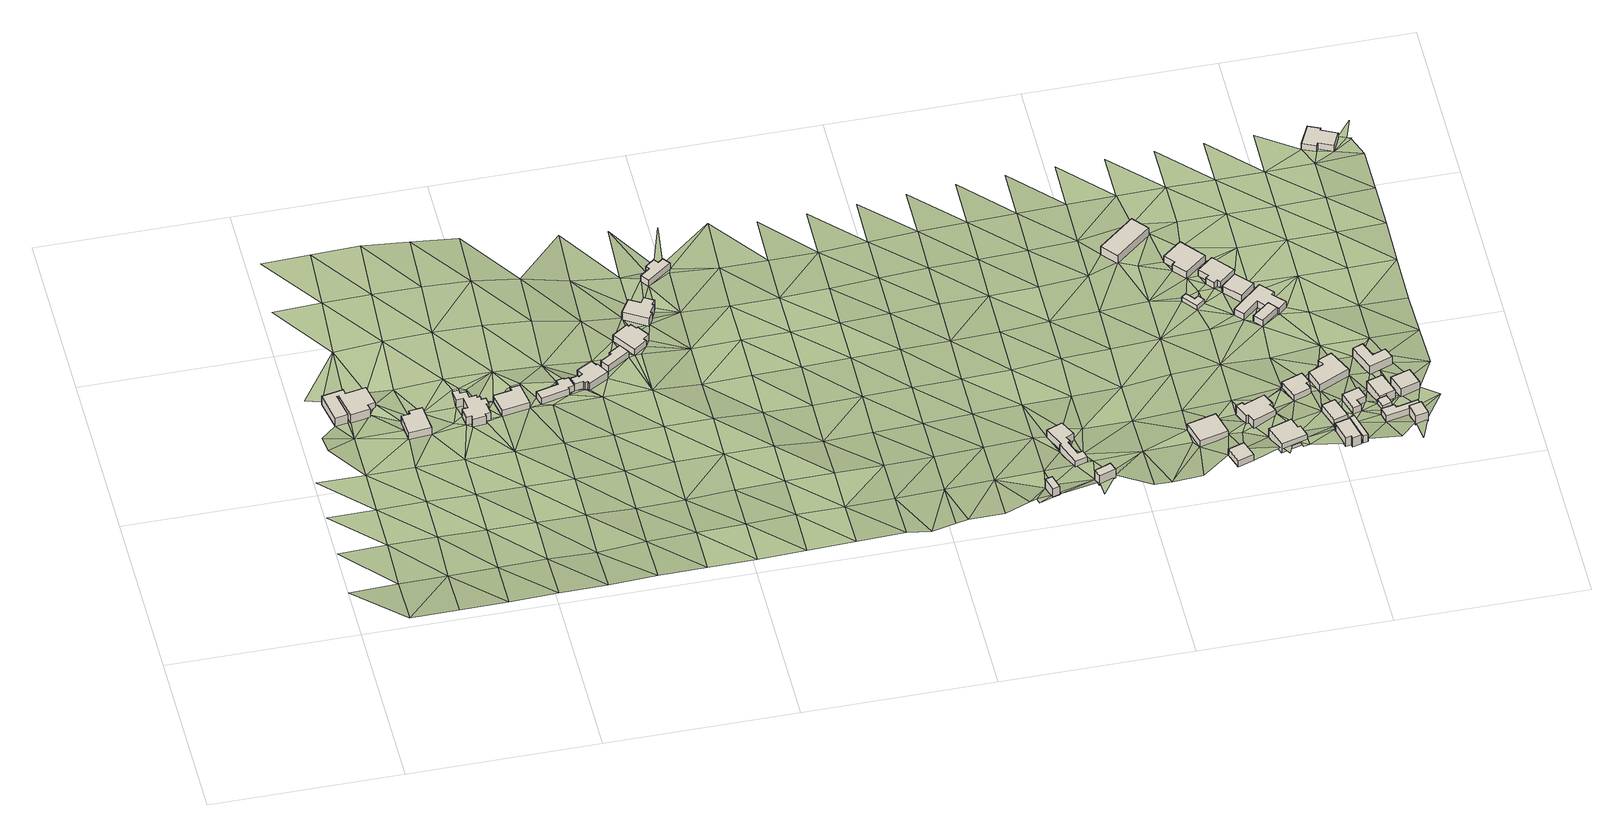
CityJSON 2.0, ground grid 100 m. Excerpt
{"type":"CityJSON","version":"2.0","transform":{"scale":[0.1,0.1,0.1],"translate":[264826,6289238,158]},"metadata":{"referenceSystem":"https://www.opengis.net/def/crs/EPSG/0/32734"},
"CityObjects":{
"building1":{"type":"Building","attributes":{"address":"11 Klinker Street Mamre 7347 Cape Town","building":"house","building:levels":"1","building_height":4.1,"roof_height":169.22,"ground_height":165.12,"plus_code":"4FRWFFR9+8C6"},"geometry":[{"type":"Solid","lod":"1","boundaries":[[[[0,1,2,3]],[[1,4,5,2]],[[4,6,7,5]],[[6,8,9,7]],[[8,10,11,9]],[[10,12,13,11]],[[12,14,15,13]],[[14,16,17,15]],[[16,18,19,17]],[[18,20,21,19]],[[20,22,23,21]],[[22,0,3,23]],[[3,2,5,7,9,11,13,15,17,19,21,23]],[[22,20,18,16,14,12,10,8,6,4,1,0]]]]}]},
"building2":{"type":"Building","attributes":{"address":"10 Klinker Street Mamre 7347 Cape Town","building":"house","building:levels":"1","building_height":4.1,"roof_height":168.35,"ground_height":164.25,"plus_code":"4FRWFFR9+6GM"},"geometry":[{"type":"Solid","lod":"1","boundaries":[[[[24,25,26,27]],[[25,28,29,26]],[[28,30,31,29]],[[30,32,33,31]],[[32,34,35,33]],[[34,24,27,35]],[[27,26,29,31,33,35]],[[34,32,30,28,25,24]]]]}]},
"building3":{"type":"Building","attributes":{"address":"8 Klinker Street Mamre 7347 Cape Town","building":"house","building:levels":"1","building_height":4.1,"roof_height":168.79,"ground_height":164.69,"plus_code":"4FRWFFR9+7M2"},"geometry":[{"type":"Solid","lod":"1","boundaries":[[[[36,37,38,39]],[[37,40,41,38]],[[40,42,43,41]],[[42,44,45,43]],[[44,46,47,45]],[[46,48,49,47]],[[48,50,51,49]],[[50,52,53,51]],[[52,54,55,53]],[[54,56,57,55]],[[56,58,59,57]],[[58,60,61,59]],[[60,62,63,61]],[[62,64,65,63]],[[64,66,67,65]],[[66,68,69,67]],[[68,70,71,69]],[[70,72,73,71]],[[72,74,75,73]],[[74,76,77,75]],[[76,78,79,77]],[[78,36,39,79]],[[39,38,41,43,45,47,49,51,53,55,57,59,61,63,65,67,69,71,73,75,77,79]],[[78,76,74,72,70,68,66,64,62,60,58,56,54,52,50,48,46,44,42,40,37,36]]]]}]},
"building4":{"type":"Building","attributes":{"address":"7 Klinker Street Mamre 7347 Cape Town","building":"house","building:levels":"1","building_height":4.1,"roof_height":168.79,"ground_height":164.69,"plus_code":"4FRWFFR9+6PW"},"geometry":[{"type":"Solid","lod":"1","boundaries":[[[[80,81,82,83]],[[81,84,85,82]],[[84,86,87,85]],[[86,88,89,87]],[[88,90,91,89]],[[90,80,83,91]],[[83,82,85,87,89,91]],[[90,88,86,84,81,80]]]]}]},
"building5":{"type":"Building","attributes":{"address":"6 Klinker Street Mamre 7347 Cape Town","building":"house","building:levels":"1","building_height":4.1,"roof_height":169.64,"ground_height":165.54,"plus_code":"4FRWFFR9+7R5"},"geometry":[{"type":"Solid","lod":"1","boundaries":[[[[92,93,94,95]],[[93,96,97,94]],[[96,98,99,97]],[[98,100,101,99]],[[100,102,103,101]],[[102,104,105,103]],[[104,106,107,105]],[[106,108,109,107]],[[108,110,111,109]],[[110,112,113,111]],[[112,92,95,113]],[[95,94,97,99,101,103,105,107,109,111,113]],[[112,110,108,106,104,102,100,98,96,93,92]]]]}]},
"building6":{"type":"Building","attributes":{"address":"5 Klinker Street Mamre 7347 Cape Town","building":"house","building:levels":"1","building_height":4.1,"roof_height":170.37,"ground_height":166.27,"plus_code":"4FRWFFR9+7WC"},"geometry":[{"type":"Solid","lod":"1","boundaries":[[[[114,115,116,117]],[[115,118,119,116]],[[118,120,121,119]],[[120,122,123,121]],[[122,124,125,123]],[[124,126,127,125]],[[126,128,129,127]],[[128,130,131,129]],[[130,132,133,131]],[[132,134,135,133]],[[134,136,137,135]],[[136,138,139,137]],[[138,140,141,139]],[[140,114,117,141]],[[117,116,119,121,123,125,127,129,131,133,135,137,139,141]],[[140,138,136,134,132,130,128,126,124,122,120,118,115,114]]]]}]},
"building7":{"type":"Building","attributes":{"address":"Klinker Street Mamre 7347 Cape Town","building":"house","building:levels":"1","building_height":4.1,"roof_height":170.37,"ground_height":166.27,"plus_code":"4FRWFFR9+8X3"},"geometry":[{"type":"Solid","lod":"1","boundaries":[[[[142,143,144,145]],[[143,146,147,144]],[[146,148,149,147]],[[148,150,151,149]],[[150,152,153,151]],[[152,142,145,153]],[[145,144,147,149,151,153]],[[152,150,148,146,143,142]]]]}]},
"building8":{"type":"Building","attributes":{"address":"4 Klinker Street Mamre 7347 Cape Town","building":"house","building:levels":"1","building_height":4.1,"roof_height":170.38,"ground_height":166.28,"plus_code":"4FRWFFRC+82V"},"geometry":[{"type":"Solid","lod":"1","boundaries":[[[[154,155,156,157]],[[155,158,159,156]],[[158,160,161,159]],[[160,162,163,161]],[[162,164,165,163]],[[164,166,167,165]],[[166,168,169,167]],[[168,170,171,169]],[[170,172,173,171]],[[172,154,157,173]],[[157,156,159,161,163,165,167,169,171,173]],[[172,170,168,166,164,162,160,158,155,154]]]]}]},
"building9":{"type":"Building","attributes":{"address":"3 Klinker Street Mamre 7347 Cape Town","building":"house","building:levels":"1","building_height":4.1,"roof_height":171.17,"ground_height":167.07,"plus_code":"4FRWFFRC+C32"},"geometry":[{"type":"Solid","lod":"1","boundaries":[[[[174,175,176,177]],[[175,178,179,176]],[[178,180,181,179]],[[180,182,183,181]],[[182,184,185,183]],[[184,186,187,185]],[[186,188,189,187]],[[188,190,191,189]],[[190,192,193,191]],[[192,174,177,193]],[[177,176,179,181,183,185,187,189,191,193]],[[192,190,188,186,184,182,180,178,175,174]]]]}]},
"building10":{"type":"Building","attributes":{"address":"1 Klinker Street Mamre 7347 Cape Town","building":"house","building:levels":"1","building_height":4.1,"roof_height":173.38,"ground_height":169.28,"plus_code":"4FRWFFRC+F4J"},"geometry":[{"type":"Solid","lod":"1","boundaries":[[[[194,195,196,197]],[[195,198,199,196]],[[198,200,201,199]],[[200,202,203,201]],[[202,204,205,203]],[[204,206,207,205]],[[206,208,209,207]],[[208,194,197,209]],[[197,196,199,201,203,205,207,209]],[[208,206,204,202,200,198,195,194]]]]}]},
"building11":{"type":"Building","attributes":{"address":"Lang Avenue Mamre 7347 Cape Town","building":"yes","building:levels":"1","building_height":4.1,"roof_height":174.66,"ground_height":170.56,"plus_code":"4FRWFFQC+QQW"},"geometry":[{"type":"Solid","lod":"1","boundaries":[[[[210,211,212,213]],[[211,214,215,212]],[[214,216,217,215]],[[216,210,213,217]],[[213,212,215,217]],[[216,214,211,210]]]]}]},
"building12":{"type":"Building","attributes":{"address":"4 Lang Avenue Mamre 7347 Cape Town","building":"yes","building:levels":"1","building_height":4.1,"roof_height":172.27,"ground_height":168.17,"plus_code":"4FRWFFQC+VRW"},"geometry":[{"type":"Solid","lod":"1","boundaries":[[[[218,219,220,221]],[[219,222,223,220]],[[222,224,225,223]],[[224,226,227,225]],[[226,228,229,227]],[[228,230,231,229]],[[230,232,233,231]],[[232,234,235,233]],[[234,236,237,235]],[[236,238,239,237]],[[238,240,241,239]],[[240,218,221,241]],[[221,220,223,225,227,229,231,233,235,237,239,241]],[[240,238,236,234,232,230,228,226,224,222,219,218]]]]}]},
"building13":{"type":"Building","attributes":{"address":"Hardenberg Street Mamre 7347 Cape Town","building":"yes","building:levels":"1","building_height":4.1,"roof_height":176.47,"ground_height":172.37,"plus_code":"4FRWFFQC+QVX"},"geometry":[{"type":"Solid","lod":"1","boundaries":[[[[242,243,244,245]],[[243,246,247,244]],[[246,248,249,247]],[[248,242,245,249]],[[245,244,247,249]],[[248,246,243,242]]]]}]},
"building14":{"type":"Building","attributes":{"address":"3 Lang Avenue Mamre Cape Town","building":"house","building:levels":"1","building_height":4.1,"roof_height":176.31,"ground_height":172.21,"plus_code":"4FRWFFQF+V44"},"geometry":[{"type":"Solid","lod":"1","boundaries":[[[[250,251,252,253]],[[251,254,255,252]],[[254,256,257,255]],[[256,250,253,257]],[[253,252,255,257]],[[256,254,251,250]]]]}]},
"building15":{"type":"Building","attributes":{"address":"3 Hardenberg Street Mamre 7347 Cape Town","building":"house","building:levels":"1","building_height":4.1,"roof_height":180,"ground_height":175.9,"plus_code":"4FRWFFQF+Q58"},"geometry":[{"type":"Solid","lod":"1","boundaries":[[[[258,259,260,261]],[[259,262,263,260]],[[262,264,265,263]],[[264,258,261,265]],[[261,260,263,265]],[[264,262,259,258]]]]}]},
"building16":{"type":"Building","attributes":{"address":"2 Lang Avenue Mamre 7347 Cape Town","building":"house","building:levels":"1","building_height":4.1,"roof_height":178.21,"ground_height":174.11,"plus_code":"4FRWFFQF+V6H"},"geometry":[{"type":"Solid","lod":"1","boundaries":[[[[266,267,268,269]],[[267,270,271,268]],[[270,272,273,271]],[[272,274,275,273]],[[274,276,277,275]],[[276,278,279,277]],[[278,280,281,279]],[[280,282,283,281]],[[282,284,285,283]],[[284,266,269,285]],[[269,268,271,273,275,277,279,281,283,285]],[[284,282,280,278,276,274,272,270,267,266]]]]}]},
"building17":{"type":"Building","attributes":{"address":"103 Main Road Mamre 7347 Cape Town","building":"yes","building:levels":"1","building_height":4.1,"roof_height":178.26,"ground_height":174.16,"plus_code":"4FRWFFRF+935"},"geometry":[{"type":"Solid","lod":"1","boundaries":[[[[286,287,288,289]],[[287,290,291,288]],[[290,292,293,291]],[[292,286,289,293]],[[289,288,291,293]],[[292,290,287,286]]]]}]},
"building18":{"type":"Building","attributes":{"address":"1 Hardenberg Street Mamre 7347 Cape Town","building":"house","building:levels":"1","building_height":4.1,"roof_height":180.17,"ground_height":176.07,"plus_code":"4FRWFFQF+Q7X"},"geometry":[{"type":"Solid","lod":"1","boundaries":[[[[294,295,296,297]],[[295,298,299,296]],[[298,300,301,299]],[[300,302,303,301]],[[302,304,305,303]],[[304,294,297,305]],[[297,296,299,301,303,305]],[[304,302,300,298,295,294]]]]}]},
"building19":{"type":"Building","attributes":{"building":"cabin","building:levels":"1","building_height":2.8,"roof_height":177.41,"ground_height":174.61,"plus_code":"4FRWFFRF+56C"},"geometry":[{"type":"Solid","lod":"1","boundaries":[[[[306,307,308,309]],[[307,310,311,308]],[[310,312,313,311]],[[312,314,315,313]],[[314,316,317,315]],[[316,306,309,317]],[[309,308,311,313,315,317]],[[316,314,312,310,307,306]]]]}]},
"building20":{"type":"Building","attributes":{"address":"101 Main Road Mamre 7347 Cape Town","building":"house","building:levels":"1","building_height":4.1,"roof_height":179.09,"ground_height":174.99,"plus_code":"4FRWFFRF+76C"},"geometry":[{"type":"Solid","lod":"1","boundaries":[[[[318,319,320,321]],[[319,322,323,320]],[[322,324,325,323]],[[324,326,327,325]],[[326,328,329,327]],[[328,318,321,329]],[[321,320,323,325,327,329]],[[328,326,324,322,319,318]]]]}]},
"building21":{"type":"Building","attributes":{"address":"1A Lang Avenue Mamre 7347 Cape Town","building":"house","building:levels":"1","building_height":4.1,"roof_height":178.35,"ground_height":174.25,"plus_code":"4FRWFFQF+W89"},"geometry":[{"type":"Solid","lod":"1","boundaries":[[[[330,331,332,333]],[[331,334,335,332]],[[334,336,337,335]],[[336,338,339,337]],[[338,340,341,339]],[[340,330,333,341]],[[333,332,335,337,339,341]],[[340,338,336,334,331,330]]]]}]},
"building22":{"type":"Building","attributes":{"address":"99 Main Road Mamre 7347 Cape Town","building":"house","building:levels":"1","building_height":4.1,"roof_height":178.71,"ground_height":174.61,"plus_code":"4FRWFFRF+67M"},"geometry":[{"type":"Solid","lod":"1","boundaries":[[[[342,343,344,345]],[[343,346,347,344]],[[346,348,349,347]],[[348,350,351,349]],[[350,352,353,351]],[[352,354,355,353]],[[354,356,357,355]],[[356,342,345,357]],[[345,344,347,349,351,353,355,357]],[[356,354,352,350,348,346,343,342]]]]}]},
"building23":{"type":"Building","attributes":{"address":"6 Winkler Street Mamre 7347 Cape Town","building":"house","building:levels":"1","building_height":4.1,"roof_height":184.02,"ground_height":179.92,"plus_code":"4FRWFFQF+QC7"},"geometry":[{"type":"Solid","lod":"1","boundaries":[[[[358,359,360,361]],[[359,362,363,360]],[[362,364,365,363]],[[364,366,367,365]],[[366,368,369,367]],[[368,358,361,369]],[[361,360,363,365,367,369]],[[368,366,364,362,359,358]]]]}]},
"building24":{"type":"Building","attributes":{"address":"Hardenberg Street Mamre 7347 Cape Town","building":"house","building:levels":"1","building_height":4.1,"roof_height":181.86,"ground_height":177.76,"plus_code":"4FRWFFQF+RCC"},"geometry":[{"type":"Solid","lod":"1","boundaries":[[[[370,371,372,373]],[[371,374,375,372]],[[374,376,377,375]],[[376,370,373,377]],[[373,372,375,377]],[[376,374,371,370]]]]}]},
"building25":{"type":"Building","attributes":{"address":"97 Main Road Mamre 7347 Cape Town","building":"house","building:levels":"1","building_height":4.1,"roof_height":179.45,"ground_height":175.35,"plus_code":"4FRWFFRF+57Q"},"geometry":[{"type":"Solid","lod":"1","boundaries":[[[[378,379,380,381]],[[379,382,383,380]],[[382,384,385,383]],[[384,378,381,385]],[[381,380,383,385]],[[384,382,379,378]]]]}]},
"building26":{"type":"Building","attributes":{"address":"Winkler Street Mamre 7347 Cape Town","building":"cabin","building:levels":"1","building_height":2.8,"roof_height":182.72,"ground_height":179.92,"plus_code":"4FRWFFQF+QCH"},"geometry":[{"type":"Solid","lod":"1","boundaries":[[[[386,387,388,389]],[[387,390,391,388]],[[390,392,393,391]],[[392,386,389,393]],[[389,388,391,393]],[[392,390,387,386]]]]}]},
"building27":{"type":"Building","attributes":{"address":"Main Road Mamre 7347 Cape Town","building":"garage","building:levels":"1","building_height":4.1,"roof_height":179.11,"ground_height":175.01,"plus_code":"4FRWFFRF+484"},"geometry":[{"type":"Solid","lod":"1","boundaries":[[[[394,395,396,397]],[[395,398,399,396]],[[398,400,401,399]],[[400,402,403,401]],[[402,394,397,403]],[[397,396,399,401,403]],[[402,400,398,395,394]]]]}]},
"building28":{"type":"Building","attributes":{"address":"95 Main Road Mamre 7347 Cape Town","building":"house","building:levels":"1","building_height":4.1,"roof_height":179.11,"ground_height":175.01,"plus_code":"4FRWFFRF+48P"},"geometry":[{"type":"Solid","lod":"1","boundaries":[[[[404,405,403,397]],[[405,406,401,403]],[[406,407,408,401]],[[407,409,410,408]],[[409,411,412,410]],[[411,413,414,412]],[[413,415,416,414]],[[415,417,418,416]],[[417,419,420,418]],[[419,421,422,420]],[[421,404,397,422]],[[397,403,401,408,410,412,414,416,418,420,422]],[[421,419,417,415,413,411,409,407,406,405,404]]]]}]},
"building29":{"type":"Building","attributes":{"address":"1 Lang Avenue Mamre 7347 Cape Town","building":"house","building:levels":"1","building_height":4.1,"roof_height":180.13,"ground_height":176.03,"plus_code":"4FRWFFQF+WCW"},"geometry":[{"type":"Solid","lod":"1","boundaries":[[[[423,424,425,426]],[[424,427,428,425]],[[427,429,430,428]],[[429,431,432,430]],[[431,433,434,432]],[[433,423,426,434]],[[426,425,428,430,432,434]],[[433,431,429,427,424,423]]]]}]},
"building30":{"type":"Building","attributes":{"address":"Hardenberg Street Mamre 7347 Cape Town","building":"house","building:levels":"1","building_height":4.1,"roof_height":181.86,"ground_height":177.76,"plus_code":"4FRWFFQF+RFR"},"geometry":[{"type":"Solid","lod":"1","boundaries":[[[[435,436,437,438]],[[436,439,440,437]],[[439,441,442,440]],[[441,443,444,442]],[[443,445,446,444]],[[445,435,438,446]],[[438,437,440,442,444,446]],[[445,443,441,439,436,435]]]]}]},
"building31":{"type":"Building","attributes":{"building":"cabin","building:levels":"1","building_height":2.8,"roof_height":181.44,"ground_height":178.64,"plus_code":"4FRWFFQF+RGF"},"geometry":[{"type":"Solid","lod":"1","boundaries":[[[[447,448,449,450]],[[448,451,452,449]],[[451,453,454,452]],[[453,455,456,454]],[[455,447,450,456]],[[450,449,452,454,456]],[[455,453,451,448,447]]]]}]},
"building32":{"type":"Building","attributes":{"address":"Hardenberg Street Mamre 7347 Cape Town","building":"house","building:levels":"1","building_height":4.1,"roof_height":182.74,"ground_height":178.64,"plus_code":"4FRWFFQF+VG7"},"geometry":[{"type":"Solid","lod":"1","boundaries":[[[[457,458,459,460]],[[458,461,462,459]],[[461,463,464,462]],[[463,465,466,464]],[[465,457,460,466]],[[460,459,462,464,466]],[[465,463,461,458,457]]]]}]},
"building33":{"type":"Building","attributes":{"building":"house","building:levels":"1","building_height":4.1,"roof_height":182.74,"ground_height":178.64,"plus_code":"4FRWFFQF+QGW"},"geometry":[{"type":"Solid","lod":"1","boundaries":[[[[467,468,469,470]],[[468,471,472,469]],[[471,473,474,472]],[[473,475,476,474]],[[475,477,478,476]],[[477,479,480,478]],[[479,467,470,480]],[[470,469,472,474,476,478,480]],[[479,477,475,473,471,468,467]]]]}]},
"building34":{"type":"Building","attributes":{"address":"Kraak Superette 2 Winkler Street Mamre 7347 Cape Town","building":"retail","building:levels":"1","building_height":4.1,"roof_height":184.83,"ground_height":180.73,"plus_code":"4FRWFFQF+QHP"},"geometry":[{"type":"Solid","lod":"1","boundaries":[[[[467,479,481,482]],[[479,483,484,481]],[[483,485,486,484]],[[485,467,482,486]],[[482,481,484,486]],[[485,483,479,467]]]]}]},
"building35":{"type":"Building","attributes":{"address":"Mamre Visitor Information Centre Main Road Mamre 7347 Cape Town","building":"civic","building:levels":"1","operator":"Mamre Tourist Information Centre","building_height":4.1,"roof_height":180.79,"ground_height":176.69,"plus_code":"4FRWFFQF+XG2"},"geometry":[{"type":"Solid","lod":"1","boundaries":[[[[487,488,489,490]],[[488,491,492,489]],[[491,493,494,492]],[[493,495,496,494]],[[495,497,498,496]],[[497,487,490,498]],[[490,489,492,494,496,498]],[[497,495,493,491,488,487]]]]}]},
"building36":{"type":"Building","attributes":{"address":"Mamre Satellite Police Station 89 Main Road Mamre 7347 Cape Town","building":"public","building:levels":"1","amenity":"police","operator":"South African Police Service","building_height":4.1,"roof_height":182.74,"ground_height":178.64,"plus_code":"4FRWFFQF+VH7"},"geometry":[{"type":"Solid","lod":"1","boundaries":[[[[499,500,501,502]],[[500,503,504,501]],[[503,505,506,504]],[[505,499,502,506]],[[502,501,504,506]],[[505,503,500,499]]]]}]},
"building37":{"type":"Building","attributes":{"address":"1 Louwskloof Road Mamre 7347 Cape Town","building":"house","building:levels":"1","building_height":4.1,"roof_height":179.7,"ground_height":175.6,"plus_code":"4FRWFFRF+GH3"},"geometry":[{"type":"Solid","lod":"1","boundaries":[[[[507,508,509,510]],[[508,511,512,509]],[[511,513,514,512]],[[513,515,516,514]],[[515,517,518,516]],[[517,519,520,518]],[[519,521,522,520]],[[521,507,510,522]],[[510,509,512,514,516,518,520,522]],[[521,519,517,515,513,511,508,507]]]]}]},
"terrain1":{"type":"TINRelief","geometry":[{"type":"CompositeSurface","lod":"1","boundaries":[[[523,524,525]],[[526,523,527]],[[528,527,529]],[[523,525,530]],[[530,527,523]],[[531,529,532]],[[525,533,530]],[[529,527,534]],[[535,536,537]],[[527,530,534]],[[532,536,535]],[[537,536,10]],[[529,538,532]],[[533,539,530]],[[538,529,534]],[[10,536,12]],[[540,541,542]],[[12,536,18]],[[543,12,18]],[[543,544,12]],[[536,532,545]],[[534,530,546]],[[18,536,547]],[[538,548,532]],[[540,542,549]],[[546,530,539]],[[545,532,548]],[[540,550,551]],[[549,552,553]],[[554,538,534]],[[555,547,536]],[[549,553,540]],[[545,555,536]],[[556,547,557]],[[554,534,546]],[[550,558,559]],[[557,547,560]],[[548,538,561]],[[555,560,547]],[[539,562,546]],[[538,554,561]],[[563,553,557]],[[540,553,564]],[[555,545,560]],[[550,540,564]],[[548,34,545]],[[557,560,565]],[[565,563,557]],[[565,560,566]],[[554,546,567]],[[553,563,564]],[[568,548,561]],[[568,34,548]],[[550,569,558]],[[567,546,562]],[[570,563,565]],[[569,550,564]],[[554,571,561]],[[571,554,567]],[[572,570,34]],[[563,570,573]],[[563,573,564]],[[558,569,574]],[[34,568,70]],[[561,575,568]],[[572,34,70]],[[562,576,567]],[[572,62,570]],[[575,561,571]],[[569,564,577]],[[578,570,62]],[[573,570,578]],[[70,568,74]],[[70,68,572]],[[577,564,573]],[[68,62,572]],[[74,568,579]],[[567,580,571]],[[579,568,575]],[[72,70,74]],[[62,68,64]],[[574,569,581]],[[66,64,68]],[[582,573,578]],[[580,567,576]],[[581,569,577]],[[582,583,584]],[[74,579,585]],[[586,575,571]],[[587,584,52]],[[588,589,585]],[[586,571,580]],[[590,573,582]],[[587,591,592]],[[577,573,590]],[[585,579,88]],[[585,88,588]],[[593,594,588]],[[574,581,595]],[[592,596,597]],[[590,582,584]],[[587,592,86]],[[593,588,88]],[[579,575,598]],[[584,587,590]],[[86,592,597]],[[597,593,86]],[[88,86,593]],[[576,599,580]],[[598,575,586]],[[86,590,587]],[[600,88,579]],[[581,577,601]],[[590,602,577]],[[586,580,603]],[[590,86,604]],[[605,579,598]],[[86,84,604]],[[605,600,579]],[[601,595,581]],[[577,602,601]],[[599,603,580]],[[606,590,604]],[[598,586,607]],[[600,104,606]],[[603,607,586]],[[600,106,104]],[[608,602,590]],[[608,590,606]],[[609,600,605]],[[595,601,610]],[[600,609,106]],[[605,598,611]],[[104,612,606]],[[603,599,613]],[[607,611,598]],[[601,602,614]],[[106,609,108]],[[612,608,606]],[[605,615,609]],[[612,104,102]],[[614,602,608]],[[607,603,616]],[[611,615,605]],[[601,617,610]],[[603,613,616]],[[612,618,608]],[[617,601,614]],[[609,619,108]],[[108,112,110]],[[620,621,618]],[[622,611,607]],[[108,623,112]],[[624,608,618]],[[615,619,609]],[[92,112,130]],[[112,623,130]],[[130,621,92]],[[623,108,625]],[[624,618,621]],[[621,130,626]],[[616,622,607]],[[627,623,625]],[[621,626,624]],[[108,619,625]],[[626,628,629]],[[624,630,608]],[[629,624,626]],[[614,608,631]],[[611,632,615]],[[633,634,625]],[[633,625,619]],[[613,635,616]],[[622,632,611]],[[617,614,631]],[[631,608,630]],[[633,619,636]],[[624,637,630]],[[615,638,619]],[[616,639,622]],[[637,640,641]],[[632,638,615]],[[641,150,637]],[[150,630,637]],[[616,635,639]],[[152,641,636]],[[641,152,150]],[[630,150,146]],[[636,619,642]],[[631,643,617]],[[638,642,619]],[[148,146,150]],[[142,152,636]],[[631,630,170]],[[632,622,644]],[[170,630,146]],[[617,643,645]],[[639,646,622]],[[636,642,142]],[[638,632,644]],[[170,146,143]],[[622,646,644]],[[635,647,639]],[[643,631,648]],[[631,170,648]],[[170,143,172]],[[143,142,172]],[[172,142,642]],[[638,649,642]],[[650,172,642]],[[646,639,651]],[[649,638,644]],[[648,170,652]],[[650,154,172]],[[643,653,645]],[[654,643,648]],[[651,639,647]],[[652,655,656]],[[652,656,648]],[[657,656,658]],[[654,653,643]],[[154,158,155]],[[646,659,644]],[[650,642,660]],[[642,649,661]],[[656,662,648]],[[657,662,656]],[[657,158,662]],[[659,646,651]],[[154,650,660]],[[660,642,661]],[[158,154,660]],[[649,644,663]],[[664,665,654]],[[158,660,662]],[[666,651,647]],[[654,667,653]],[[644,659,663]],[[654,665,667]],[[174,668,669]],[[670,661,649]],[[662,671,669]],[[672,174,178]],[[673,653,200]],[[665,178,206]],[[200,653,667]],[[206,667,665]],[[659,651,674]],[[174,669,671]],[[660,671,662]],[[663,670,649]],[[671,178,174]],[[666,674,651]],[[206,178,671]],[[667,202,200]],[[673,200,198]],[[663,659,675]],[[661,676,660]],[[670,677,661]],[[671,678,206]],[[674,675,659]],[[206,678,208]],[[676,661,677]],[[194,198,195]],[[679,671,660]],[[670,663,680]],[[674,666,681]],[[194,682,198]],[[675,680,663]],[[676,679,660]],[[671,683,678]],[[670,684,677]],[[208,678,683]],[[680,684,670]],[[674,685,675]],[[686,194,208]],[[679,683,671]],[[681,687,674]],[[677,688,676]],[[680,675,685]],[[684,688,677]],[[674,687,685]],[[683,686,208]],[[679,676,689]],[[681,690,687]],[[688,689,676]],[[684,680,691]],[[685,692,680]],[[683,679,693]],[[688,684,691]],[[689,693,679]],[[680,692,691]],[[687,690,694]],[[695,686,683]],[[687,696,685]],[[694,690,697]],[[688,698,689]],[[693,695,683]],[[692,685,696]],[[691,698,688]],[[687,694,696]],[[694,697,699]],[[693,689,700]],[[692,701,691]],[[698,700,689]],[[701,692,696]],[[699,702,694]],[[693,703,695]],[[704,698,691]],[[700,705,693]],[[704,691,701]],[[706,695,703]],[[694,707,696]],[[699,708,702]],[[693,705,703]],[[700,698,709]],[[701,696,707]],[[698,704,709]],[[694,702,707]],[[700,710,705]],[[711,702,708]],[[701,712,704]],[[710,700,709]],[[712,701,707]],[[705,713,703]],[[709,704,714]],[[216,702,711]],[[705,710,713]],[[712,714,704]],[[216,711,715]],[[716,703,717]],[[702,718,707]],[[715,719,720]],[[721,702,216]],[[722,710,709]],[[717,703,713]],[[216,715,720]],[[723,720,719]],[[712,707,718]],[[714,722,709]],[[702,721,718]],[[720,723,724]],[[216,214,721]],[[710,725,713]],[[714,712,726]],[[722,725,710]],[[726,712,718]],[[721,214,727]],[[248,214,724]],[[724,723,248]],[[728,717,713]],[[721,240,718]],[[722,714,729]],[[725,728,713]],[[721,727,240]],[[727,214,248]],[[726,729,714]],[[240,236,718]],[[726,718,236]],[[248,723,730]],[[731,732,717]],[[238,236,240]],[[728,731,717]],[[733,726,236]],[[725,722,734]],[[729,735,722]],[[736,727,248]],[[737,738,739]],[[739,738,740]],[[741,727,736]],[[742,730,743]],[[744,745,739]],[[744,739,740]],[[728,725,734]],[[740,741,736]],[[722,735,734]],[[248,246,736]],[[726,746,729]],[[733,746,726]],[[744,740,747]],[[744,747,733]],[[748,731,728]],[[746,733,747]],[[736,749,740]],[[729,750,735]],[[734,748,728]],[[736,246,749]],[[742,749,246]],[[750,729,746]],[[740,751,747]],[[752,731,753]],[[742,754,749]],[[734,735,755]],[[748,753,731]],[[749,751,740]],[[755,735,750]],[[746,747,756]],[[754,757,749]],[[758,748,734]],[[750,746,756]],[[747,751,756]],[[758,734,755]],[[759,753,748]],[[760,755,750]],[[749,757,761]],[[748,758,759]],[[750,756,760]],[[762,751,749]],[[763,753,764]],[[765,757,766]],[[764,753,759]],[[761,762,749]],[[765,761,757]],[[755,767,758]],[[755,760,768]],[[769,756,751]],[[762,770,751]],[[759,758,767]],[[755,768,767]],[[766,264,765]],[[761,765,762]],[[751,770,769]],[[760,756,771]],[[759,772,764]],[[771,768,760]],[[772,759,767]],[[771,756,769]],[[770,762,250]],[[765,264,773]],[[764,774,775]],[[773,264,262]],[[776,767,768]],[[772,774,764]],[[768,771,777]],[[287,772,767]],[[250,778,770]],[[262,779,773]],[[769,770,780]],[[768,777,776]],[[250,773,781]],[[287,767,776]],[[773,779,781]],[[262,259,782]],[[769,780,771]],[[781,280,250]],[[779,262,295]],[[770,778,780]],[[778,250,280]],[[781,779,783]],[[262,782,295]],[[783,779,295]],[[287,784,772]],[[783,785,781]],[[280,278,778]],[[777,771,316]],[[786,776,777]],[[774,772,787]],[[788,771,780]],[[278,789,778]],[[790,791,782]],[[276,789,278]],[[783,295,792]],[[771,306,316]],[[793,774,787]],[[771,788,306]],[[794,786,777]],[[795,776,786]],[[784,787,772]],[[316,314,777]],[[791,796,782]],[[797,792,295]],[[780,778,340]],[[777,314,326]],[[326,794,777]],[[796,791,798]],[[789,340,778]],[[799,792,800]],[[794,801,786]],[[798,802,803]],[[795,786,801]],[[804,792,797]],[[798,803,796]],[[805,797,806]],[[797,805,804]],[[310,314,312]],[[807,789,800]],[[330,800,792]],[[808,788,780]],[[801,794,809]],[[310,810,314]],[[330,792,804]],[[326,314,810]],[[306,788,811]],[[810,310,307]],[[807,340,789]],[[780,340,812]],[[800,330,807]],[[803,813,796]],[[306,811,307]],[[795,801,814]],[[374,804,805]],[[376,805,796]],[[810,348,326]],[[810,307,350]],[[795,815,784]],[[340,807,330]],[[811,788,808]],[[374,330,804]],[[348,343,326]],[[812,398,780]],[[398,808,780]],[[813,803,816]],[[787,784,817]],[[348,810,350]],[[379,307,811]],[[376,796,813]],[[350,307,379]],[[805,376,374]],[[326,343,818]],[[343,348,346]],[[814,815,795]],[[819,787,817]],[[812,340,338]],[[374,820,330]],[[379,354,350]],[[352,350,354]],[[784,815,817]],[[379,811,821]],[[343,822,818]],[[376,813,366]],[[395,808,398]],[[354,379,823]],[[820,374,824]],[[820,825,334]],[[808,395,826]],[[824,374,371]],[[820,824,825]],[[390,376,366]],[[338,825,827]],[[390,370,376]],[[811,828,821]],[[829,812,338]],[[825,824,827]],[[818,830,814]],[[823,831,354]],[[366,832,833]],[[366,833,390]],[[826,395,394]],[[370,834,371]],[[338,827,829]],[[370,390,387]],[[835,398,812]],[[814,836,815]],[[824,371,439]],[[822,830,818]],[[439,371,834]],[[834,370,441]],[[387,441,370]],[[823,837,831]],[[828,838,821]],[[441,439,834]],[[823,838,837]],[[822,831,830]],[[812,829,835]],[[400,398,839]],[[827,840,829]],[[387,443,441]],[[815,836,817]],[[838,828,837]],[[387,841,477]],[[839,398,835]],[[830,831,837]],[[836,814,830]],[[842,824,439]],[[443,387,475]],[[445,443,843]],[[475,387,477]],[[841,844,477]],[[845,846,409]],[[842,439,436]],[[835,829,423]],[[817,847,848]],[[443,451,843]],[[837,828,849]],[[475,453,443]],[[850,409,839]],[[850,839,835]],[[453,451,443]],[[436,843,465]],[[847,817,836]],[[849,828,845]],[[842,436,465]],[[448,843,451]],[[465,843,448]],[[851,830,837]],[[409,849,845]],[[835,423,493]],[[493,423,842]],[[453,475,473]],[[852,477,844]],[[465,853,842]],[[850,849,409]],[[473,455,453]],[[830,851,836]],[[853,493,842]],[[837,849,851]],[[479,477,852]],[[447,455,854]],[[465,463,853]],[[850,835,855]],[[856,447,854]],[[493,855,835]],[[854,455,857]],[[471,468,473]],[[473,468,455]],[[857,856,854]],[[463,858,853]],[[852,859,860]],[[500,463,856]],[[847,836,861]],[[857,455,468]],[[856,857,500]],[[463,500,858]],[[855,493,491]],[[849,850,862]],[[863,853,858]],[[861,836,851]],[[864,491,865]],[[866,858,500]],[[862,850,855]],[[867,857,468]],[[864,855,491]],[[847,868,869]],[[863,858,866]],[[870,871,860]],[[870,468,871]],[[851,849,872]],[[868,847,861]],[[867,468,870]],[[872,849,862]],[[863,873,864]],[[863,866,873]],[[873,866,867]],[[861,851,874]],[[875,855,864]],[[875,862,855]],[[872,874,851]],[[864,873,875]],[[876,868,861]],[[861,874,876]],[[872,862,877]],[[875,878,862]],[[507,879,868]],[[874,872,877]],[[868,876,880]],[[877,862,878]],[[868,880,507]],[[881,876,874]],[[881,874,877]],[[507,880,508]],[[876,882,880]],[[880,513,508]],[[882,876,881]],[[511,508,513]],[[883,513,880]],[[883,880,882]],[[884,885,886]],[[513,887,886]],[[887,513,888]],[[513,883,888]],[[888,889,887]],[[890,886,887]]]}]}
},
"vertices":[
[397,1475,54],[374,1591,54],[374,1591,112],[397,1475,112],[267,1571,54],[267,1571,112],[261,1599,54],[261,1599,112],[148,1577,54],[148,1577,112],[181,1411,54],[181,1411,112],[246,1424,54],[246,1424,112],[220,1558,54],[220,1558,112],[231,1560,54],[231,1560,112],[259,1418,54],[259,1418,112],[362,1438,54],[362,1438,112],[357,1467,54],[357,1467,112],
[618,1400,55],[547,1393,55],[547,1393,103],[618,1400,103],[549,1371,55],[549,1371,103],[503,1367,55],[503,1367,103],[515,1242,55],[515,1242,103],[632,1253,55],[632,1253,103],
[939,1288,55],[931,1351,55],[931,1351,108],[939,1288,108],[942,1352,55],[942,1352,108],[937,1393,55],[937,1393,108],[914,1390,55],[914,1390,108],[912,1410,55],[912,1410,108],[898,1409,55],[898,1409,108],[896,1423,55],[896,1423,108],[858,1419,55],[858,1419,108],[853,1459,55],[853,1459,108],[820,1456,55],[820,1456,108],[818,1478,55],[818,1478,108],[785,1475,55],[785,1475,108],[793,1412,55],[793,1412,108],[827,1416,55],[827,1416,108],[835,1347,55],[835,1347,108],[807,1344,55],[807,1344,108],[814,1280,55],[814,1280,108],[841,1284,55],[841,1284,108],[843,1260,55],[843,1260,108],[912,1268,55],[912,1268,108],[910,1285,55],[910,1285,108],
[1121,1446,67],[1071,1438,67],[1071,1438,108],[1121,1446,108],[1074,1420,67],[1074,1420,108],[978,1403,67],[978,1403,108],[998,1290,67],[998,1290,108],[1143,1315,67],[1143,1315,108],
[1370,1422,75],[1366,1438,75],[1366,1438,116],[1370,1422,116],[1344,1433,75],[1344,1433,116],[1342,1440,75],[1342,1440,116],[1301,1430,75],[1301,1430,116],[1307,1404,75],[1307,1404,116],[1188,1375,75],[1188,1375,116],[1201,1323,75],[1201,1323,116],[1352,1359,75],[1352,1359,116],[1349,1370,75],[1349,1370,116],[1381,1378,75],[1381,1378,116],
[1562,1427,75],[1524,1493,75],[1524,1493,124],[1562,1427,124],[1516,1488,75],[1516,1488,124],[1499,1517,75],[1499,1517,124],[1418,1471,75],[1418,1471,124],[1436,1440,75],[1436,1440,124],[1416,1424,75],[1416,1424,124],[1409,1433,75],[1409,1433,124],[1373,1422,75],[1373,1422,124],[1384,1378,75],[1384,1378,124],[1429,1387,75],[1429,1387,124],[1436,1375,75],[1436,1375,124],[1450,1383,75],[1450,1383,124],[1458,1367,75],[1458,1367,124],
[1693,1544,83],[1660,1596,83],[1660,1596,124],[1693,1544,124],[1598,1557,83],[1598,1557,124],[1605,1546,83],[1605,1546,124],[1545,1509,83],[1545,1509,124],[1572,1467,83],[1572,1467,124],
[1795,1599,83],[1784,1615,83],[1784,1615,124],[1795,1599,124],[1816,1638,83],[1816,1638,124],[1773,1701,83],[1773,1701,124],[1766,1697,83],[1766,1697,124],[1745,1727,83],[1745,1727,124],[1732,1718,83],[1732,1718,124],[1724,1729,83],[1724,1729,124],[1642,1673,83],[1642,1673,124],[1725,1551,83],[1725,1551,124],
[1887,1830,78],[1878,1836,78],[1878,1836,132],[1887,1830,132],[1894,1861,78],[1894,1861,132],[1845,1891,78],[1845,1891,132],[1825,1858,78],[1825,1858,132],[1768,1893,78],[1768,1893,132],[1719,1814,78],[1719,1814,132],[1841,1739,78],[1841,1739,132],[1865,1777,78],[1865,1777,132],[1857,1782,78],[1857,1782,132],
[1992,2113,113],[1965,2093,113],[1965,2093,154],[1992,2113,154],[1947,2116,113],[1947,2116,154],[1897,2079,113],[1897,2079,154],[1912,2059,113],[1912,2059,154],[1860,2021,113],[1860,2021,154],[1891,1980,113],[1891,1980,154],[2020,2076,113],[2020,2076,154],
[3519,107,107],[3557,118,107],[3557,118,167],[3519,107,167],[3537,193,107],[3537,193,167],[3498,183,107],[3498,183,167],
[3675,294,94],[3741,315,94],[3741,315,143],[3675,294,143],[3729,360,94],[3729,360,143],[3699,352,94],[3699,352,143],[3670,435,94],[3670,435,143],[3682,442,94],[3682,442,143],[3669,471,94],[3669,471,143],[3711,490,94],[3711,490,143],[3670,575,94],[3670,575,143],[3585,541,94],[3585,541,143],[3635,431,94],[3635,431,143],[3626,427,94],[3626,427,143],
[3763,128,121],[3850,160,121],[3850,160,185],[3763,128,185],[3833,205,121],[3833,205,185],[3746,173,121],[3746,173,185],
[4417,434,141],[4263,394,141],[4263,394,183],[4417,434,183],[4297,263,141],[4297,263,183],[4451,302,141],[4451,302,183],
[4446,50,179],[4531,78,179],[4531,78,220],[4446,50,220],[4501,169,179],[4501,169,220],[4416,141,179],[4416,141,220],
[4586,327,141],[4707,376,141],[4707,376,202],[4586,327,202],[4688,420,141],[4688,420,202],[4702,426,141],[4702,426,202],[4674,493,141],[4674,493,202],[4563,448,141],[4563,448,202],[4557,463,141],[4557,463,202],[4522,448,141],[4522,448,202],[4557,366,141],[4557,366,202],[4568,371,141],[4568,371,202],
[4302,1840,148],[4110,1681,148],[4110,1681,203],[4302,1840,203],[4178,1600,148],[4178,1600,203],[4370,1759,148],[4370,1759,203],
[4764,278,161],[4642,238,161],[4642,238,222],[4764,278,222],[4679,116,161],[4679,116,222],[4817,157,161],[4817,157,222],[4798,222,161],[4798,222,222],[4784,218,161],[4784,218,222],
[4489,1181,166],[4533,1217,166],[4533,1217,194],[4489,1181,194],[4508,1249,166],[4508,1249,194],[4488,1233,166],[4488,1233,194],[4452,1278,166],[4452,1278,194],[4426,1257,166],[4426,1257,194],
[4499,1622,166],[4399,1540,166],[4399,1540,211],[4499,1622,211],[4442,1488,166],[4442,1488,211],[4427,1475,166],[4427,1475,211],[4485,1406,166],[4485,1406,211],[4600,1501,166],[4600,1501,211],
[4819,456,162],[4909,489,162],[4909,489,203],[4819,456,203],[4895,527,162],[4895,527,203],[4914,534,162],[4914,534,203],[4889,601,162],[4889,601,203],[4780,562,162],[4780,562,203],
[4630,1485,166],[4544,1414,166],[4544,1414,207],[4630,1485,207],[4586,1364,166],[4586,1364,207],[4568,1349,166],[4568,1349,207],[4602,1308,166],[4602,1308,207],[4622,1324,166],[4622,1324,207],[4636,1308,166],[4636,1308,207],[4720,1377,166],[4720,1377,207],
[4990,54,198],[5020,61,198],[5020,61,260],[4990,54,260],[5024,45,198],[5024,45,260],[5070,56,198],[5070,56,260],[5039,185,198],[5039,185,260],[4963,166,198],[4963,166,260],
[5039,232,198],[5000,349,198],[5000,349,239],[5039,232,239],[4928,325,198],[4928,325,239],[4967,208,198],[4967,208,239],
[4713,1341,166],[4636,1272,166],[4636,1272,214],[4713,1341,214],[4714,1186,166],[4714,1186,214],[4791,1255,166],[4791,1255,214],
[5106,67,198],[5069,212,198],[5069,212,247],[5106,67,247],[5045,206,198],[5045,206,247],[5081,61,198],[5081,61,247],
[4813,1096,170],[4741,1038,170],[4741,1038,211],[4813,1096,211],[4777,993,170],[4777,993,211],[4869,1068,170],[4869,1068,211],[4832,1112,170],[4832,1112,211],
[4813,1096,168],[4832,1112,168],[4869,1068,168],[4877,1060,168],[4877,1060,211],[4921,1099,168],[4921,1099,211],[4862,1164,168],[4862,1164,211],[4878,1177,168],[4878,1177,211],[4817,1245,168],[4817,1245,211],[4659,1104,168],[4659,1104,211],[4699,1059,168],[4699,1059,211],[4781,1132,168],[4781,1132,211],
[5057,689,172],[4984,656,172],[4984,656,221],[5057,689,221],[5001,620,172],[5001,620,221],[4919,582,172],[4919,582,221],[4953,483,172],[4953,483,221],[5117,560,172],[5117,560,221],
[5155,338,198],[5133,406,198],[5133,406,239],[5155,338,239],[5043,378,198],[5043,378,239],[5077,270,198],[5077,270,239],[5118,283,198],[5118,283,239],[5105,323,198],[5105,323,239],
[5256,327,206],[5219,315,206],[5219,315,234],[5256,327,234],[5205,310,206],[5205,310,234],[5222,259,206],[5222,259,234],[5273,276,206],[5273,276,234],
[5219,315,187],[5256,327,187],[5256,327,247],[5219,315,247],[5303,342,187],[5303,342,247],[5264,459,187],[5264,459,247],[5180,432,187],[5180,432,247],
[5407,214,206],[5399,251,206],[5399,251,247],[5407,214,247],[5283,225,206],[5283,225,247],[5278,244,206],[5278,244,247],[5209,229,206],[5209,229,247],[5221,174,206],[5221,174,247],[5343,200,206],[5343,200,247],
[5343,200,268],[5407,214,268],[5360,121,206],[5360,121,268],[5426,134,206],[5426,134,268],
[5322,653,172],[5253,627,172],[5253,627,228],[5322,653,228],[5221,712,172],[5221,712,228],[5166,691,172],[5166,691,228],[5220,547,172],[5220,547,228],[5344,593,172],[5344,593,228],
[5404,467,187],[5302,435,187],[5302,435,247],[5404,467,247],[5331,341,187],[5331,341,247],[5434,373,187],[5434,373,247],
[5232,2160,176],[5303,2127,176],[5303,2127,217],[5232,2160,217],[5311,2145,176],[5311,2145,217],[5386,2110,176],[5386,2110,217],[5426,2193,176],[5426,2193,217],[5343,2233,176],[5343,2233,217],[5348,2244,176],[5348,2244,217],[5286,2273,176],[5286,2273,217],
[253,300,20],[2,300,10],[253,40,34],[2,550,40],[253,550,49],[2,800,49],[253,800,51],[504,300,21],[2,1045,54],[253,1045,53],[504,40,36],[504,550,49],[109,1248,62],[253,1305,54],[97,1336,62],[504,800,55],[755,40,39],[253,1800,177],[68,1600,72],[148,1577,71],[231,1560,71],[220,1558,71],[515,1242,62],[755,300,26],[362,1438,71],[504,1045,54],[261,1599,71],[253,2050,278],[2,2050,267],[267,1571,71],[374,1591,71],[755,550,45],[504,1305,62],[357,1467,71],[397,1475,101],[253,2310,362],[2,2310,352],[503,1367,62],[755,800,51],[1006,40,46],[504,1555,101],[504,1800,200],[547,1393,62],[549,1371,62],[1006,300,32],[755,1045,55],[504,2050,286],[618,1400,62],[1006,550,43],[755,1305,55],[755,1555,118],[504,2310,371],[1006,800,54],[1257,40,48],[755,1800,209],[785,1475,118],[1006,1045,58],[1257,300,24],[755,2050,283],[818,1478,118],[820,1456,118],[853,1459,118],[912,1268,67],[1257,550,41],[896,1423,67],[939,1288,67],[910,1285,67],[1006,1555,116],[898,1409,67],[912,1410,67],[942,1352,67],[931,1351,67],[755,2310,344],[914,1390,67],[937,1393,67],[1257,800,51],[1508,40,60],[1143,1315,75],[1006,2050,273],[1006,1800,203],[1508,300,45],[1071,1438,117],[1257,1045,63],[1121,1446,117],[1508,550,33],[1257,1555,105],[1257,1305,75],[1006,2310,314],[1508,800,54],[1301,1430,105],[1759,40,65],[1257,1800,183],[1508,1045,67],[1759,300,55],[1257,2050,232],[1342,1440,105],[1508,1305,79],[1344,1433,105],[1366,1438,105],[1759,550,40],[1384,1378,79],[1418,1471,83],[1436,1375,79],[1409,1433,83],[1429,1387,79],[1416,1424,79],[1436,1440,83],[1508,1555,83],[1508,1800,125],[1759,800,61],[1458,1367,79],[1450,1383,79],[2010,40,65],[1562,1427,79],[1499,1517,83],[1759,1045,71],[2010,300,61],[1516,1488,83],[1524,1493,83],[1759,1305,74],[1508,2050,164],[2010,800,65],[1508,2310,230],[2010,550,56],[2262,40,73],[1719,1814,91],[2010,1045,73],[1759,1555,83],[2262,300,73],[1724,1729,91],[1759,2050,131],[1768,1893,91],[1732,1718,91],[1745,1727,91],[1773,1701,91],[1766,1697,91],[2262,550,62],[2010,1555,64],[2010,1305,59],[1841,1739,91],[2262,800,65],[1825,1858,91],[1845,1891,91],[2512,40,82],[1860,2021,131],[1857,1782,91],[1865,1777,91],[2262,1045,61],[2010,1800,78],[1878,1836,91],[1759,2310,201],[2512,300,72],[2512,550,67],[2262,1555,73],[2262,1305,68],[2010,2050,113],[2262,1800,71],[2512,800,44],[2764,40,91],[2010,2310,173],[2262,2050,93],[2512,1045,55],[2764,550,65],[2262,2310,149],[2764,300,76],[2512,1305,72],[2512,1555,74],[2889,18,92],[2764,1045,63],[2764,800,51],[2512,1800,74],[3015,300,85],[2512,2050,91],[3015,550,71],[3015,40,101],[2764,1305,79],[3081,53,101],[2764,1555,82],[3015,800,60],[3266,300,96],[2764,2050,94],[3015,1045,72],[2764,1800,84],[2512,2310,106],[3266,550,83],[3266,40,115],[3015,1305,86],[3015,1555,95],[3399,85,126],[3266,800,71],[3015,1800,104],[3266,1045,80],[3437,97,126],[2764,2310,108],[3015,2050,114],[3517,550,94],[3446,67,126],[3519,107,126],[3517,300,107],[3266,1305,93],[3565,106,126],[3557,118,126],[3266,1555,106],[3517,800,82],[3675,294,121],[3266,1800,119],[3517,1045,86],[3763,128,144],[3266,2050,130],[3015,2310,122],[3670,575,102],[3517,1555,109],[3517,1305,102],[3768,300,121],[3670,435,102],[3699,352,121],[3682,442,102],[3729,360,121],[3741,315,121],[3850,160,144],[3768,40,144],[3711,490,102],[3669,471,102],[3768,800,87],[3768,550,102],[3517,1800,124],[4019,300,134],[3768,1045,113],[4019,550,104],[3266,2310,138],[3517,2050,141],[4019,40,158],[3768,1305,118],[4019,800,94],[4108,37,158],[3768,1555,119],[3768,1800,133],[4019,1045,126],[4270,300,142],[4263,394,142],[3517,2310,152],[3768,2050,150],[4297,263,142],[4270,40,165],[4019,1555,139],[4019,1305,134],[4270,800,134],[4270,550,124],[4270,1045,141],[4019,1800,148],[4451,302,161],[4019,2050,158],[3768,2310,162],[4178,1600,156],[4270,1305,152],[4521,550,141],[4521,300,161],[4521,800,147],[4557,366,161],[4679,116,201],[4586,327,161],[4302,1840,162],[4568,371,161],[4270,1555,156],[4270,2050,165],[4521,1045,156],[4674,493,162],[4711,66,201],[4734,117,201],[4707,376,181],[4019,2310,167],[4427,1475,170],[4370,1759,162],[4817,157,201],[4764,278,181],[4778,128,201],[4688,420,181],[4702,426,162],[4399,1540,170],[4786,96,201],[4819,104,201],[4772,300,181],[4798,222,181],[4784,218,181],[4772,550,162],[4699,1059,170],[4442,1488,170],[4521,1305,166],[4659,1104,170],[4772,800,140],[4963,166,219],[4499,1622,170],[4521,1800,171],[4990,54,219],[4521,2050,169],[4600,1501,170],[4270,2310,167],[4909,489,180],[4714,1186,173],[4630,1485,170],[4713,1341,173],[4953,483,180],[4914,534,180],[4781,1132,170],[4919,582,180],[4817,1245,173],[4984,656,180],[4772,1555,173],[4720,1377,173],[5070,56,219],[5081,61,219],[5023,300,198],[5023,800,172],[4772,1800,173],[4772,1305,174],[4791,1255,173],[4877,1060,170],[5001,620,180],[5106,67,219],[5117,560,180],[5155,338,206],[5274,40,227],[4878,1177,170],[4862,1164,170],[4772,2050,169],[4521,2310,168],[5023,1305,169],[5023,1045,168],[5023,1555,175],[5360,121,227],[5220,547,187],[5274,300,206],[5274,800,172],[5303,342,206],[5331,341,206],[5274,550,187],[5373,4,227],[5426,134,233],[5023,1800,171],[5274,1045,159],[5344,593,187],[5322,653,187],[5253,627,187],[5404,467,195],[5434,373,211],[5023,2050,170],[4772,2310,169],[5526,300,211],[5407,214,211],[5274,1305,169],[5526,550,195],[5274,1555,177],[5526,800,174],[5274,1800,180],[5526,1305,174],[5526,1045,159],[5023,2310,173],[5274,2050,176],[5526,1555,187],[5526,1800,191],[5526,2050,192],[5348,2244,180],[5343,2233,180],[5426,2193,192],[5464,2177,192],[5485,2160,192],[5488,2169,192],[5503,2292,192]
]}
